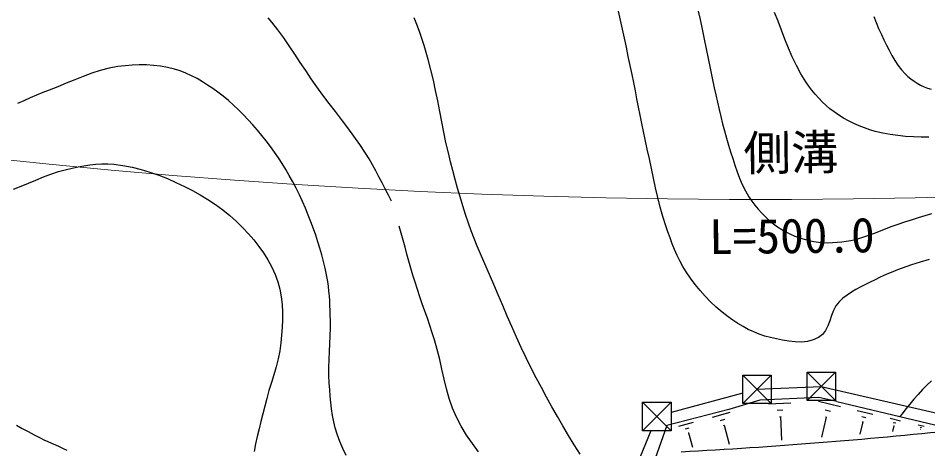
# Model space of a CAD drawing. Units: millimetres, scale not verified. Extents: x 40000 to 680000, y 20000 to 380000.
# Drawn here: x 292163 to 340124, y 290807 to 313493 of the extents above; entities that cross this region are included whole.
import ezdxf
from ezdxf.enums import TextEntityAlignment as Align

# ---------------------------------------------------------------- set-up
doc = ezdxf.new("R2010")
doc.units = ezdxf.units.MM
doc.header["$LTSCALE"] = 1000
for name, color, linetype, lineweight in [('M-BGD', 7, 'Continuous', 25), ('M-BMK-ROW', 30, 'Continuous', 25), ('M-STR-HTXT', 7, 'Continuous', 13)]:
    doc.layers.add(name, color=color, linetype=linetype, lineweight=lineweight)
doc.styles.add('@ＭＳ ゴシック', font='')
doc.styles.add('ＭＳ ゴシック', font='')
doc.styles.get('@ＭＳ ゴシック').set_extended_font_data('@MS Gothic')
doc.styles.get('ＭＳ ゴシック').set_extended_font_data('MS Gothic')

msp = doc.modelspace()

# ---------------------------------------------------------------- linework, layer by layer
at = {"layer": 'M-BGD'}
for p, q in [((331259, 293366), (329631, 292872)), ((334386, 293509), (331259, 293366)), ((331724, 293177), (332901, 293235)), ((334353, 293312), (335515, 293037)), ((335323, 293293), (334386, 293509)), ((335323, 293293), (341623, 291797)), ((329631, 292872), (326364, 292039)), ((328764, 292482), (329694, 292733)), ((332183, 292846), (332478, 292860)), ((334706, 292860), (334996, 292791)), ((336394, 292828), (337228, 292631)), ((327000, 292004), (327763, 292211)), ((329188, 292297), (329421, 292360)), ((332311, 292498), (332385, 292502)), ((332348, 292500), (332409, 291269)), ((334769, 292477), (334520, 291426)), ((334732, 292485), (334805, 292468)), ((336693, 292230), (336540, 291586)), ((336648, 292504), (336856, 292455)), ((336667, 292236), (336719, 292223)), ((338134, 292417), (338688, 292286)), ((338302, 292201), (338441, 292169)), ((326364, 292039), (324455, 286599)), ((327348, 291852), (327539, 291904)), ((327482, 291642), (327529, 291655)), ((327505, 291649), (327710, 290894)), ((329351, 292042), (329409, 292058)), ((329380, 292050), (329651, 291048)), ((338332, 292019), (338262, 291722)), ((338315, 292023), (338350, 292015)), ((339616, 292066), (339932, 291991)), ((339712, 291943), (339791, 291925)), ((339719, 291842), (339739, 291837)), ((339729, 291839), (339729, 291838))]:
    msp.add_line(p, q, dxfattribs=at)
for points in [[(340197, 300786), (339725, 300645), (339255, 300494), (339011, 300410), (338767, 300322), (338524, 300231), (338283, 300136), (338044, 300037), (337807, 299933), (337572, 299825), (337340, 299711), (337090, 299586), (336837, 299462), (336585, 299336), (336337, 299203), (336096, 299061), (335865, 298907), (335646, 298737), (335443, 298548), (335278, 298334), (335150, 298088), (335045, 297822), (334949, 297551), (334847, 297288), (334725, 297045), (334568, 296835), (334363, 296671), (334078, 296541), (333774, 296465), (333456, 296433), (333129, 296438), (332797, 296472), (332466, 296527), (332141, 296594), (331825, 296666), (331525, 296746), (331231, 296846), (330942, 296964), (330659, 297098), (330383, 297247), (330114, 297408), (329852, 297580), (329599, 297760), (329278, 298010), (328969, 298276), (328671, 298556), (328386, 298849), (328113, 299155), (327854, 299471), (327609, 299797), (327378, 300132), (327205, 300413), (327047, 300702), (326903, 300999), (326771, 301302), (326648, 301610), (326533, 301921), (326423, 302234), (326317, 302547), (326159, 303042), (326017, 303541), (325887, 304044), (325767, 304550), (325655, 305058), (325547, 305568), (325441, 306077), (325335, 306587), (325225, 307095), (325132, 307523), (325043, 307951), (324957, 308380), (324872, 308810), (324788, 309239), (324703, 309669), (324617, 310098), (324528, 310526), (324428, 311004), (324330, 311483), (324232, 311961), (324133, 312439), (324031, 312917), (323923, 313393), (323809, 313868)], [(328000, 313931), (328113, 313420), (328222, 312907), (328327, 312394), (328431, 311881), (328534, 311367), (328640, 310854), (328749, 310342), (328863, 309831), (328950, 309451), (329035, 309070), (329121, 308689), (329210, 308309), (329302, 307930), (329400, 307553), (329505, 307178), (329619, 306805), (329728, 306456), (329837, 306105), (329949, 305754), (330067, 305406), (330197, 305064), (330341, 304728), (330503, 304402), (330687, 304088), (330840, 303861), (331005, 303640), (331180, 303426), (331365, 303221), (331561, 303026), (331765, 302841), (331979, 302668), (332201, 302508), (332419, 302368), (332646, 302239), (332879, 302122), (333119, 302017), (333363, 301925), (333612, 301845), (333864, 301779), (334118, 301726), (334359, 301691), (334602, 301670), (334847, 301663), (335092, 301668), (335338, 301685), (335582, 301710), (335826, 301744), (336067, 301785), (336387, 301857), (336702, 301949), (337012, 302057), (337320, 302175), (337627, 302298), (337933, 302421), (338241, 302539), (338553, 302647), (338909, 302761), (339267, 302874), (339624, 302986), (339983, 303095), (340342, 303201)], [(340180, 307218), (339772, 307226), (339363, 307241), (338955, 307266), (338549, 307305), (338146, 307359), (337747, 307433), (337353, 307529), (337064, 307615), (336778, 307714), (336496, 307824), (336219, 307946), (335947, 308081), (335683, 308228), (335426, 308387), (335178, 308558), (334964, 308723), (334757, 308900), (334559, 309087), (334370, 309283), (334189, 309487), (334016, 309698), (333853, 309916), (333698, 310139), (333434, 310565), (333196, 311007), (332980, 311461), (332780, 311923), (332591, 312392), (332408, 312863), (332225, 313334), (332037, 313801)], [(311853, 303859), (311683, 304177), (311515, 304497), (311350, 304817), (311183, 305138), (311014, 305456), (310840, 305772), (310660, 306084), (310471, 306391), (310174, 306842), (309863, 307283), (309543, 307718), (309216, 308149), (308886, 308578), (308557, 309006), (308231, 309438), (307912, 309874), (307614, 310300), (307323, 310731), (307036, 311165), (306748, 311598), (306458, 312030), (306161, 312456), (305854, 312875), (305534, 313284), (305347, 313513)], [(321785, 290526), (321480, 291018), (321179, 291513), (320883, 292011), (320592, 292512), (320306, 293016), (320025, 293522), (319749, 294032), (319479, 294544), (319214, 295059), (318946, 295601), (318687, 296147), (318436, 296696), (318190, 297249), (317949, 297803), (317710, 298359), (317473, 298915), (317235, 299471), (317061, 299872), (316886, 300272), (316712, 300673), (316540, 301075), (316371, 301479), (316208, 301884), (316051, 302292), (315903, 302703), (315750, 303157), (315604, 303615), (315466, 304075), (315334, 304536), (315207, 305000), (315084, 305464), (314965, 305929), (314847, 306395), (314718, 306939), (314601, 307486), (314492, 308035), (314388, 308585), (314282, 309135), (314173, 309684), (314056, 310230), (313927, 310774), (313781, 311314), (313673, 311685), (313561, 312055), (313445, 312425), (313322, 312792), (313190, 313155), (313048, 313515)], [(337271, 313585), (337397, 313262), (337532, 312944), (337678, 312630), (337811, 312356), (337944, 312080), (338081, 311805), (338224, 311535), (338378, 311271), (338546, 311019), (338730, 310779), (338934, 310556), (339079, 310421), (339234, 310295), (339397, 310178), (339567, 310070), (339742, 309973), (339923, 309886), (340108, 309810), (340296, 309746)], [(309460, 290456), (309280, 290824), (309119, 291199), (308977, 291582), (308878, 291906), (308798, 292235), (308735, 292568), (308685, 292905), (308645, 293243), (308614, 293583), (308589, 293923), (308565, 294262), (308548, 294678), (308548, 295094), (308560, 295510), (308579, 295927), (308601, 296343), (308619, 296760), (308630, 297176), (308627, 297592), (308620, 297847), (308612, 298102), (308603, 298357), (308590, 298611), (308572, 298865), (308549, 299119), (308519, 299372), (308481, 299623), (308416, 299977), (308342, 300328), (308259, 300678), (308168, 301026), (308069, 301372), (307962, 301716), (307850, 302058), (307731, 302397), (307598, 302760), (307458, 303120), (307311, 303478), (307157, 303832), (306995, 304183), (306825, 304530), (306646, 304873), (306459, 305210), (306274, 305525), (306082, 305835), (305882, 306141), (305675, 306443), (305460, 306739), (305239, 307030), (305011, 307315), (304776, 307594), (304537, 307867), (304293, 308137), (304043, 308401), (303786, 308659), (303522, 308909), (303250, 309150), (302970, 309380), (302681, 309599), (302417, 309787), (302148, 309969), (301873, 310144), (301591, 310308), (301304, 310460), (301010, 310596), (300710, 310713), (300402, 310810), (300039, 310897), (299671, 310962), (299298, 311005), (298922, 311029), (298546, 311034), (298169, 311021), (297795, 310992), (297424, 310946), (296955, 310860), (296493, 310739), (296038, 310592), (295588, 310426), (295141, 310247), (294695, 310063), (294250, 309881), (293803, 309707), (293466, 309575), (293132, 309436), (292800, 309292), (292468, 309147), (292135, 309004)], [(291918, 304483), (292314, 304637), (292708, 304800), (293100, 304966), (293494, 305127), (293891, 305278), (294293, 305413), (294702, 305524), (295009, 305594), (295319, 305659), (295631, 305716), (295944, 305763), (296258, 305797), (296573, 305816), (296887, 305817), (297200, 305797), (297684, 305735), (298164, 305644), (298640, 305526), (299110, 305385), (299575, 305223), (300033, 305042), (300483, 304845), (300924, 304635), (301346, 304418), (301762, 304186), (302169, 303938), (302566, 303674), (302951, 303394), (303323, 303097), (303678, 302783), (304015, 302450), (304305, 302137), (304585, 301812), (304852, 301473), (305101, 301123), (305330, 300760), (305535, 300384), (305713, 299998), (305859, 299599), (305965, 299213), (306037, 298818), (306081, 298417), (306100, 298013), (306099, 297606), (306081, 297199), (306051, 296794), (306014, 296392), (305954, 295965), (305868, 295544), (305760, 295126), (305639, 294710), (305512, 294295), (305386, 293880), (305267, 293464), (305163, 293045), (305068, 292648), (304965, 292252), (304861, 291856), (304762, 291459), (304674, 291061), (304604, 290661)], [(316439, 290648), (316113, 291083), (315807, 291530), (315525, 291991), (315270, 292468), (315059, 292951), (314886, 293449), (314742, 293958), (314617, 294474), (314501, 294995), (314386, 295515), (314261, 296032), (314117, 296542), (313995, 296925), (313868, 297305), (313737, 297685), (313604, 298064), (313471, 298443), (313340, 298822), (313213, 299203), (313090, 299585), (312978, 299953), (312870, 300321), (312764, 300691), (312660, 301061), (312558, 301431), (312455, 301801), (312352, 302171), (312248, 302541)], [(340316, 294395), (340072, 294165), (339838, 293925), (339611, 293676), (339391, 293422), (339176, 293163), (338964, 292904), (338769, 292654), (338657, 292501)], [(292067, 292058), (292379, 291885), (292691, 291714), (293004, 291545), (293320, 291382), (293520, 291286), (293721, 291195), (293925, 291106), (294128, 291017), (294329, 290925), (294529, 290830), (294725, 290727)]]:
    msp.add_lwpolyline(points, dxfattribs=at)
msp.add_arc((310831, 589071), 298865, 273.12336, 275.91364, dxfattribs=at)
at = {"layer": 'M-BMK-ROW'}
for p, q in [((330366, 293190), (330366, 294690)), ((330366, 294690), (331866, 294690)), ((331866, 294690), (330366, 293190)), ((331866, 293190), (330366, 294690)), ((331866, 294690), (331866, 293190)), ((333754, 293345), (333754, 294845)), ((333754, 294845), (335254, 294845)), ((335254, 294845), (333754, 293345)), ((335254, 293345), (333754, 294845)), ((335254, 294845), (335254, 293345)), ((330366, 293736), (326586, 292713)), ((325086, 291759), (325086, 293259)), ((325086, 293259), (326586, 293259)), ((326586, 293259), (325086, 291759)), ((326586, 291759), (325086, 293259)), ((326586, 293259), (326586, 291759)), ((331866, 293190), (330366, 293190)), ((335254, 293345), (333754, 293345)), ((325523, 291759), (323845, 287733)), ((326586, 291759), (325086, 291759))]:
    msp.add_line(p, q, dxfattribs=at)
msp.add_lwpolyline([(331116, 293940), (334504, 294095), (341989, 292368), (347791, 290925), (360331, 292604), (363939, 293724), (365399, 295624), (371414, 307157), (378755, 309772), (384072, 307546)], dxfattribs=at)
at = {"layer": 'M-STR-HTXT'}
msp.add_arc((331107, 679112), 375169, 237.96838, 302.59019, dxfattribs=at)

# ---------------------------------------------------------------- texts
at = {"layer": 'M-STR-HTXT', "style": 'ＭＳ ゴシック'}
msp.add_text('側溝', height=1833, rotation=0.661, dxfattribs=at).set_placement((332924, 304947), align=Align.BOTTOM_CENTER)
at = {"layer": 'M-STR-HTXT', "style": '@ＭＳ ゴシック'}
msp.add_text('L=500.0', height=1833, rotation=0.661, dxfattribs=at).set_placement((332947, 302947), align=Align.TOP_CENTER)

doc.saveas('drawing.dxf')
